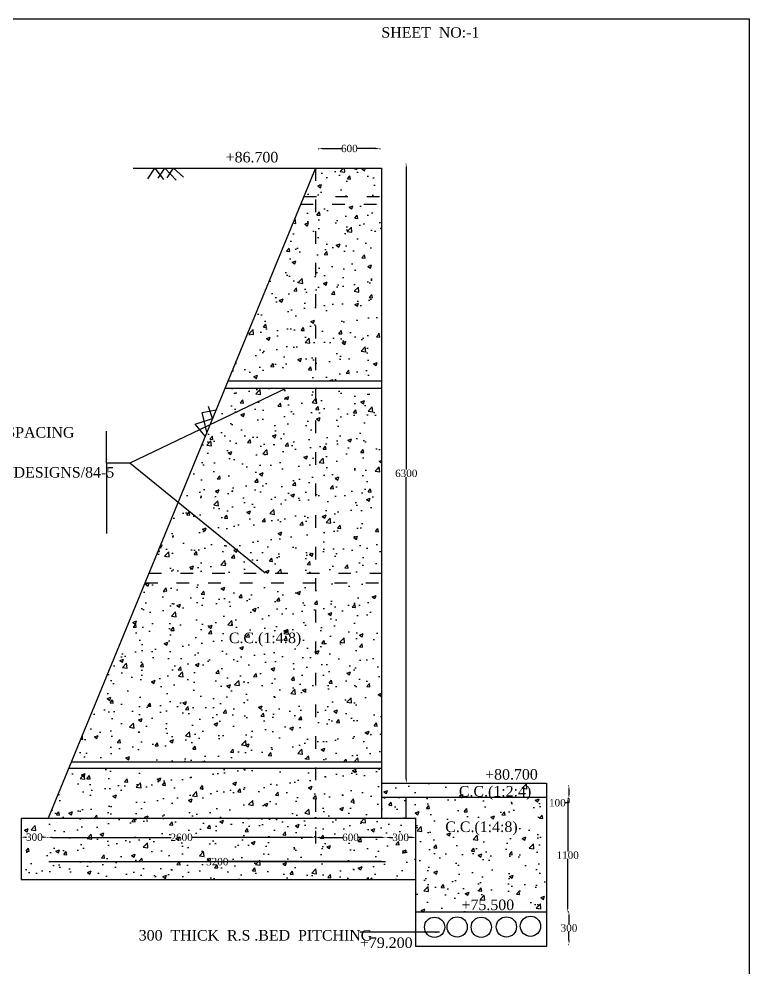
# Model space of a CAD drawing. Header units: millimetres. Extents: x 622 to 28982, y 1977 to 20039.
# Drawn here: x 22043 to 28982, y 11016 to 20039 of the extents above; entities that cross this region are included whole.
import ezdxf

# ---------------------------------------------------------------- set-up
doc = ezdxf.new("R2010")
doc.units = ezdxf.units.MM
doc.header["$MEASUREMENT"] = 0
doc.linetypes.add('ACAD_ISO03W100', pattern=[30, 12, -18])
for name, color, linetype in [('DIM', 5, 'Continuous'), ('DWG.LINE', 10, 'Continuous'), ('HATCH', 2, 'Continuous'), ('TEXT', 7, 'Continuous')]:
    doc.layers.add(name, color=color, linetype=linetype)
doc.layers.add('DO LINE', color=3, linetype='Continuous', plot=False)
doc.layers.add('TITLE', color=7, linetype='Continuous', lineweight=30)
doc.styles.get("Standard").update_dxf_attribs({"font": 'TIMES.TTF', "height": 70})
doc.dimstyles.get("Standard").update_dxf_attribs({"dimtxt": 70, "dimasz": 40, "dimexe": 0.18, "dimexo": 0.0625, "dimgap": 0.09, "dimtad": 0, "dimtih": 1, "dimtoh": 1, "dimdec": 0, "dimzin": 0, "dimdsep": 46, "dimtxsty": 'Standard', "dimcen": 300, "dimclre": 256, "dimclrt": 4, "dimadec": 0, "dimazin": 0, "dimtfac": 1, "dimtdec": 0, "dimtofl": 0, "dimtmove": 0, "dimatfit": 3, "dimfxl": 5, "dimfxlon": 1, "dimtolj": 1, "dimtzin": 0, "dimarcsym": 0})
pattern_1 = [(50, (0, 0), (358.6300913003767, -31.37606749129755), [37.5, -412.5]), (355, (0, 0), (-69.3756668065, 376.0960668500059), [30, -330]), (100.4514, (29.88584, -2.61467), (289.2546908570108, 344.7197710304768), [31.870095, -350.571056]), (46.18420000000001, (0, 100), (533.6205243128222, -82.75950716450905), [56.25, -618.75]), (96.6356, (44.4683725, 93.1033465), (467.3313527743517, 487.0589354502209), [47.805144, -525.8565]), (351.1842, (0, 100), (467.3309725668136, 487.0593004626623), [45, -495]), (21, (50, 75), (298.4535260592309, -201.3094453326694), [37.5, -412.5]), (326.0000000000001, (50, 75), (121.6576659607909, 362.5750225234265), [30, -330]), (71.4514, (74.8711165, 58.224197), (420.111314290745, 161.2652483549762), [31.870095, -350.571056]), (37.50000000000001, (0, 0), (6.079927658645334, 166.4469269156558), [0, -326, 0, -335, 0, -331.25]), (7.499999999999999, (0, 0), (131.5347687210743, 197.2058559411801), [0, -191, 0, -318.5, 0, -126.25]), (327.5, (-111.5, 0), (266.9112180862045, -11.2774358671899), [0, -125, 0, -390, 0, -517.5]), (317.5, (-161.5, 0), (291.5930846711931, 50.05249116615882), [0, -162.5, 0, -259, 0, -367.5])]

# ---------------------------------------------------------------- blocks, each defined once
blk = doc.blocks.new('*D52')
at = {"layer": 'Defpoints', "color": 0, "ltscale": 0.2}
for p in [(22327.35614237718, 12027.63379700743), (25527.35614237719, 12027.63379700743), (25527.35614237719, 12027.63379700743)]:
    blk.add_point(p, dxfattribs=at)
at = {"layer": 'DIM', "lineweight": -2, "ltscale": 0.2}
for p, q in [((22327.35614237718, 12027.63379700743), (22327.35614237718, 12027.81379700743)), ((25527.35614237719, 12027.63379700743), (25527.35614237719, 12027.81379700743))]:
    blk.add_line(p, q, dxfattribs=at)
at = {"layer": 'DIM', "color": 0, "lineweight": -2, "ltscale": 0.2}
for p, q in [((22367.35614237718, 12027.63379700743), (23827.842926804, 12027.63379700743)), ((25487.35614237719, 12027.63379700743), (24026.86935795036, 12027.63379700743))]:
    blk.add_line(p, q, dxfattribs=at)
at = {"layer": 'DIM', "color": 0, "ltscale": 0.2}
for points in [[(22367.35614237718, 12034.3004636741), (22367.35614237718, 12020.96713034076), (22327.35614237718, 12027.63379700743)], [(25487.35614237719, 12034.3004636741), (25487.35614237719, 12020.96713034076), (25527.35614237719, 12027.63379700743)]]:
    blk.add_solid(points, dxfattribs=at)
at = {"layer": 'DIM', "color": 4, "ltscale": 0.2, "insert": (23927.35614237718, 12027.63379700743), "char_height": 70, "attachment_point": 5}
blk.add_mtext('\\A1;3200', dxfattribs=at)
blk = doc.blocks.new('*D98')
at = {"layer": 'Defpoints', "color": 0, "ltscale": 0.2}
for p in [(22062.50929112444, 12258.28490549873), (22315.78131549401, 12259.99837425572), (22315.78131549401, 12258.28490549873)]:
    blk.add_point(p, dxfattribs=at)
at = {"layer": 'DIM', "lineweight": -2, "ltscale": 0.2}
for p, q in [((22062.50929112444, 12258.34740549873), (22062.50929112444, 12260.17837425572)), ((22315.78131549401, 12258.34740549873), (22315.78131549401, 12260.17837425572))]:
    blk.add_line(p, q, dxfattribs=at)
at = {"layer": 'DIM', "color": 0, "lineweight": -2, "ltscale": 0.2}
for p, q in [((22102.50929112444, 12259.99837425572), (22115.4720300576, 12259.99837425572)), ((22275.78131549401, 12259.99837425572), (22262.81857656085, 12259.99837425572))]:
    blk.add_line(p, q, dxfattribs=at)
at = {"layer": 'DIM', "color": 0, "ltscale": 0.2}
for points in [[(22102.50929112444, 12266.66504092239), (22102.50929112444, 12253.33170758906), (22062.50929112444, 12259.99837425572)], [(22275.78131549401, 12266.66504092239), (22275.78131549401, 12253.33170758906), (22315.78131549401, 12259.99837425572)]]:
    blk.add_solid(points, dxfattribs=at)
at = {"layer": 'DIM', "color": 4, "ltscale": 0.2, "insert": (22189.14530330923, 12259.99837425572), "char_height": 70, "attachment_point": 5}
blk.add_mtext('\\A1;300', dxfattribs=at)
blk = doc.blocks.new('*D99')
at = {"layer": 'Defpoints', "color": 0, "ltscale": 0.2}
for p in [(22315.78131549401, 12258.34740549873), (24860.58197293902, 12258.34740549873), (24860.58197293902, 12258.34740549873)]:
    blk.add_point(p, dxfattribs=at)
at = {"layer": 'DIM', "lineweight": -2, "ltscale": 0.2}
for p, q in [((22315.78131549401, 12258.34740549873), (22315.78131549401, 12258.52740549873)), ((24860.58197293902, 12258.34740549873), (24860.58197293902, 12258.52740549873))]:
    blk.add_line(p, q, dxfattribs=at)
at = {"layer": 'DIM', "color": 0, "lineweight": -2, "ltscale": 0.2}
for p, q in [((22355.78131549401, 12258.34740549873), (23487.68429021507, 12258.34740549873)), ((24820.58197293902, 12258.34740549873), (23688.67899821796, 12258.34740549873))]:
    blk.add_line(p, q, dxfattribs=at)
at = {"layer": 'DIM', "color": 0, "ltscale": 0.2}
for points in [[(22355.78131549401, 12265.0140721654), (22355.78131549401, 12251.68073883206), (22315.78131549401, 12258.34740549873)], [(24820.58197293902, 12265.0140721654), (24820.58197293902, 12251.68073883206), (24860.58197293902, 12258.34740549873)]]:
    blk.add_solid(points, dxfattribs=at)
at = {"layer": 'DIM', "color": 4, "ltscale": 0.2, "insert": (23588.18164421651, 12258.34740549873), "char_height": 70, "attachment_point": 5}
blk.add_mtext('\\A1;2600', dxfattribs=at)
blk = doc.blocks.new('*D100')
at = {"layer": 'Defpoints', "color": 0, "ltscale": 0.2}
for p in [(24860.58197293902, 12258.34740549873), (25528.0323930794, 12258.34740549873), (25528.0323930794, 12258.23643551696)]:
    blk.add_point(p, dxfattribs=at)
at = {"layer": 'DIM', "lineweight": -2, "ltscale": 0.2}
for p, q in [((24860.58197293902, 12258.28490549873), (24860.58197293902, 12258.05643551696)), ((25528.0323930794, 12258.28490549873), (25528.0323930794, 12258.05643551696))]:
    blk.add_line(p, q, dxfattribs=at)
at = {"layer": 'DIM', "color": 0, "lineweight": -2, "ltscale": 0.2}
for p, q in [((24900.58197293902, 12258.23643551696), (25120.76008135095, 12258.23643551696)), ((25488.0323930794, 12258.23643551696), (25267.85428466746, 12258.23643551696))]:
    blk.add_line(p, q, dxfattribs=at)
at = {"layer": 'DIM', "color": 0, "ltscale": 0.2}
for points in [[(24900.58197293902, 12264.90310218362), (24900.58197293902, 12251.56976885029), (24860.58197293902, 12258.23643551696)], [(25488.0323930794, 12264.90310218362), (25488.0323930794, 12251.56976885029), (25528.0323930794, 12258.23643551696)]]:
    blk.add_solid(points, dxfattribs=at)
at = {"layer": 'DIM', "color": 4, "ltscale": 0.2, "insert": (25194.30718300921, 12258.23643551696), "char_height": 70, "attachment_point": 5}
blk.add_mtext('\\A1;600', dxfattribs=at)
blk = doc.blocks.new('*D101')
at = {"layer": 'Defpoints', "color": 0, "ltscale": 0.2}
for p in [(25524.65368154905, 12257.67331692857), (25815.69183314987, 12257.67331692857), (25815.69183314987, 12257.67331692857)]:
    blk.add_point(p, dxfattribs=at)
at = {"layer": 'DIM', "lineweight": -2, "ltscale": 0.2}
for p, q in [((25524.65368154905, 12257.67331692857), (25524.65368154905, 12257.85331692857)), ((25815.69183314987, 12257.67331692857), (25815.69183314987, 12257.85331692857))]:
    blk.add_line(p, q, dxfattribs=at)
at = {"layer": 'DIM', "color": 0, "lineweight": -2, "ltscale": 0.2}
for p, q in [((25564.65368154905, 12257.67331692857), (25596.49948409784, 12257.67331692857)), ((25775.69183314987, 12257.67331692857), (25743.84603060109, 12257.67331692857))]:
    blk.add_line(p, q, dxfattribs=at)
at = {"layer": 'DIM', "color": 0, "ltscale": 0.2}
for points in [[(25564.65368154905, 12264.33998359523), (25564.65368154905, 12251.0066502619), (25524.65368154905, 12257.67331692857)], [(25775.69183314987, 12264.33998359523), (25775.69183314987, 12251.0066502619), (25815.69183314987, 12257.67331692857)]]:
    blk.add_solid(points, dxfattribs=at)
at = {"layer": 'DIM', "color": 4, "ltscale": 0.2, "insert": (25670.17275734946, 12257.67331692857), "char_height": 70, "attachment_point": 5}
blk.add_mtext('\\A1;300', dxfattribs=at)
blk = doc.blocks.new('*D102')
at = {"layer": 'Defpoints', "color": 0, "ltscale": 0.2}
for p in [(25695.30439202345, 18662.77332092638), (25695.30439202345, 12775.18918303937), (25724.02692101241, 12775.18918303937)]:
    blk.add_point(p, dxfattribs=at)
at = {"layer": 'DIM', "lineweight": -2, "ltscale": 0.2}
for p, q in [((25719.02692101241, 18662.77332092638), (25724.20692101241, 18662.77332092638)), ((25719.02692101241, 12775.18918303937), (25724.20692101241, 12775.18918303937))]:
    blk.add_line(p, q, dxfattribs=at)
at = {"layer": 'DIM', "color": 0, "lineweight": -2, "ltscale": 0.2}
for p, q in [((25724.02692101241, 18622.77332092638), (25724.02692101241, 15754.67687563104)), ((25724.02692101241, 12815.18918303937), (25724.02692101241, 15683.28562833472))]:
    blk.add_line(p, q, dxfattribs=at)
at = {"layer": 'DIM', "color": 0, "ltscale": 0.2}
for points in [[(25717.36025434574, 18622.77332092638), (25730.69358767908, 18622.77332092638), (25724.02692101241, 18662.77332092638)], [(25717.36025434574, 12815.18918303937), (25730.69358767908, 12815.18918303937), (25724.02692101241, 12775.18918303937)]]:
    blk.add_solid(points, dxfattribs=at)
at = {"layer": 'DIM', "color": 4, "ltscale": 0.2, "insert": (25724.02692101241, 15718.98125198288), "char_height": 70, "attachment_point": 5}
blk.add_mtext('\\A1;6300', dxfattribs=at)
blk = doc.blocks.new('*D103')
at = {"layer": 'Defpoints', "color": 0, "ltscale": 0.2}
for p in [(27264.22555287127, 12751.02626968185), (27264.22555287127, 12627.31307249557), (27270.12248088504, 12627.31307249557)]:
    blk.add_point(p, dxfattribs=at)
at = {"layer": 'DIM', "lineweight": -2, "ltscale": 0.2}
for p, q in [((27265.12248088504, 12751.02626968185), (27270.30248088504, 12751.02626968185)), ((27265.12248088504, 12627.31307249557), (27270.30248088504, 12627.31307249557))]:
    blk.add_line(p, q, dxfattribs=at)
at = {"layer": 'DIM', "color": 0, "lineweight": -2, "ltscale": 0.2}
for p, q in [((27270.12248088504, 12711.02626968185), (27270.12248088504, 12667.31307249557)), ((27270.12248088504, 12587.31307249557), (27230.12248088504, 12587.31307249557)), ((27270.12248088504, 12627.31307249557), (27270.12248088504, 12587.31307249557))]:
    blk.add_line(p, q, dxfattribs=at)
at = {"layer": 'DIM', "color": 0, "ltscale": 0.2}
for points in [[(27263.45581421837, 12711.02626968185), (27276.78914755171, 12711.02626968185), (27270.12248088504, 12751.02626968185)], [(27263.45581421837, 12667.31307249557), (27276.78914755171, 12667.31307249557), (27270.12248088504, 12627.31307249557)]]:
    blk.add_solid(points, dxfattribs=at)
at = {"layer": 'DIM', "color": 4, "ltscale": 0.2, "insert": (27160.41099566514, 12587.31307249557), "char_height": 70, "attachment_point": 5}
blk.add_mtext('\\A1;100', dxfattribs=at)
blk = doc.blocks.new('*D104')
at = {"layer": 'Defpoints', "color": 0, "ltscale": 0.2}
for p in [(27270.12248088504, 12627.31307249557), (27258.4806649831, 11551.51021932169), (27270.12248088504, 11551.51021932169)]:
    blk.add_point(p, dxfattribs=at)
at = {"layer": 'DIM', "lineweight": -2, "ltscale": 0.2}
for p, q in [((27263.4806649831, 12627.31307249557), (27258.3006649831, 12627.31307249557)), ((27263.4806649831, 11551.51021932169), (27258.3006649831, 11551.51021932169))]:
    blk.add_line(p, q, dxfattribs=at)
at = {"layer": 'DIM', "color": 0, "lineweight": -2, "ltscale": 0.2}
for p, q in [((27258.4806649831, 12587.31307249557), (27258.4806649831, 12125.10726955679)), ((27258.4806649831, 11591.51021932169), (27258.4806649831, 12053.71602226047))]:
    blk.add_line(p, q, dxfattribs=at)
at = {"layer": 'DIM', "color": 0, "ltscale": 0.2}
for points in [[(27251.81399831643, 12587.31307249557), (27265.14733164977, 12587.31307249557), (27258.4806649831, 12627.31307249557)], [(27251.81399831643, 11591.51021932169), (27265.14733164977, 11591.51021932169), (27258.4806649831, 11551.51021932169)]]:
    blk.add_solid(points, dxfattribs=at)
at = {"layer": 'DIM', "color": 4, "ltscale": 0.2, "insert": (27258.4806649831, 12089.41164590863), "char_height": 70, "attachment_point": 5}
blk.add_mtext('\\A1;1100', dxfattribs=at)
blk = doc.blocks.new('*D105')
at = {"layer": 'Defpoints', "color": 0, "ltscale": 0.2}
for p in [(27260.8906649831, 11551.51021932169), (27260.8906649831, 11241.38915841057), (27270.69275075939, 11241.38915841057)]:
    blk.add_point(p, dxfattribs=at)
at = {"layer": 'DIM', "lineweight": -2, "ltscale": 0.2}
for p, q in [((27265.69275075939, 11551.51021932169), (27270.87275075939, 11551.51021932169)), ((27265.69275075939, 11241.38915841057), (27270.87275075939, 11241.38915841057))]:
    blk.add_line(p, q, dxfattribs=at)
at = {"layer": 'DIM', "color": 0, "lineweight": -2, "ltscale": 0.2}
for p, q in [((27270.69275075939, 11511.51021932169), (27270.69275075939, 11432.14531251429)), ((27270.69275075939, 11281.38915841057), (27270.69275075939, 11360.75406521797))]:
    blk.add_line(p, q, dxfattribs=at)
at = {"layer": 'DIM', "color": 0, "ltscale": 0.2}
for points in [[(27264.02608409273, 11511.51021932169), (27277.35941742606, 11511.51021932169), (27270.69275075939, 11551.51021932169)], [(27264.02608409273, 11281.38915841057), (27277.35941742606, 11281.38915841057), (27270.69275075939, 11241.38915841057)]]:
    blk.add_solid(points, dxfattribs=at)
at = {"layer": 'DIM', "color": 4, "ltscale": 0.2, "insert": (27270.69275075939, 11396.44968886613), "char_height": 70, "attachment_point": 5}
blk.add_mtext('\\A1;300', dxfattribs=at)
blk = doc.blocks.new('*D106')
at = {"layer": 'Defpoints', "color": 0, "ltscale": 0.2}
for p in [(24891.67776072666, 18780.45482887588), (25474.4759006181, 18807.40453089423), (25474.4759006181, 18780.45482887588)]:
    blk.add_point(p, dxfattribs=at)
at = {"layer": 'DIM', "lineweight": -2, "ltscale": 0.2}
for p, q in [((24891.67776072666, 18802.40453089423), (24891.67776072666, 18807.58453089423)), ((25474.4759006181, 18802.40453089423), (25474.4759006181, 18807.58453089423))]:
    blk.add_line(p, q, dxfattribs=at)
at = {"layer": 'DIM', "color": 0, "lineweight": -2, "ltscale": 0.2}
for p, q in [((24931.67776072666, 18807.40453089423), (25109.52972901412, 18807.40453089423)), ((25434.4759006181, 18807.40453089423), (25256.62393233063, 18807.40453089423))]:
    blk.add_line(p, q, dxfattribs=at)
at = {"layer": 'DIM', "color": 0, "ltscale": 0.2}
for points in [[(24931.67776072666, 18814.0711975609), (24931.67776072666, 18800.73786422756), (24891.67776072666, 18807.40453089423)], [(25434.4759006181, 18814.0711975609), (25434.4759006181, 18800.73786422756), (25474.4759006181, 18807.40453089423)]]:
    blk.add_solid(points, dxfattribs=at)
at = {"layer": 'DIM', "color": 4, "ltscale": 0.2, "insert": (25183.07683067238, 18807.40453089423), "char_height": 70, "attachment_point": 5}
blk.add_mtext('\\A1;600', dxfattribs=at)

msp = doc.modelspace()

# ---------------------------------------------------------------- hatches: boundary and pattern name
at = {"layer": 'HATCH', "ltscale": 0.2}
h = msp.add_hatch(dxfattribs=at)
h.set_pattern_fill('AR-CONC', color=256, scale=50, style=0)
h.set_pattern_definition(pattern_1)
h.paths.add_polyline_path([(24860.58197293902, 18621.59101267409), (24749.81751078243, 18351.954450318), (24860.58197293902, 18351.954450318)])
h = msp.add_hatch(dxfattribs=at)
h.set_pattern_fill('AR-CONC', color=256, scale=50, style=0)
h.set_pattern_definition(pattern_1)
h.paths.add_polyline_path([(25488.26140268921, 18621.59101267407), (24860.58197293902, 18621.59101267407), (24860.58197293902, 18351.95445031799), (25488.26140268922, 18351.954450318)])
h = msp.add_hatch(dxfattribs=at)
h.set_pattern_fill('AR-CONC', color=256, scale=50, style=0)
h.set_pattern_definition(pattern_1)
h.paths.add_polyline_path([(24860.58197293902, 18279.13999891058), (24719.90593841668, 18279.13999891058), (24029.46878032219, 16598.39241790103), (24860.58197293902, 16598.39241790103)])
h = msp.add_hatch(dxfattribs=at)
h.set_pattern_fill('AR-CONC', color=256, scale=50, style=0)
h.set_pattern_definition(pattern_1)
h.paths.add_polyline_path([(25488.26140268921, 18279.13999891058), (24860.58197293902, 18279.13999891058), (24860.58197293902, 16598.39241790103), (25488.26140268921, 16598.39241790102)])
h = msp.add_hatch(dxfattribs=at)
h.set_pattern_fill('AR-CONC', color=256, scale=50, style=0)
h.set_pattern_definition(pattern_1)
h.paths.add_polyline_path([(24860.58197293902, 16528.29533425189), (24000.67348008064, 16528.29533425189), (23278.4815956476, 14770.24646831954), (24860.58197293902, 14770.24646831954)])
h = msp.add_hatch(dxfattribs=at)
h.set_pattern_fill('AR-CONC', color=256, scale=50, style=0)
h.set_pattern_definition(pattern_1)
h.paths.add_polyline_path([(25488.26140268921, 16528.29533425189), (24860.58197293902, 16528.29533425189), (24860.58197293902, 14770.24646831954), (25488.26140268921, 14770.24646831954)])
h = msp.add_hatch(dxfattribs=at)
h.set_pattern_fill('AR-CONC', color=256, scale=50, style=0)
h.set_pattern_definition(pattern_1)
h.paths.add_polyline_path([(24860.58197293902, 14679.2477266466), (23241.10006774851, 14679.2477266466), (22541.41331091512, 12975.983627626), (24860.58197293902, 12975.983627626)])
h.paths.add_polyline_path([(24004.27351408918, 14040.13148742859), (24743.99954148644, 14040.13148742859), (24743.99954148644, 14241.28505628223), (24004.27351408918, 14241.28505628223)], flags=24)
h = msp.add_hatch(dxfattribs=at)
h.set_pattern_fill('AR-CONC', color=256, scale=50, style=0)
h.set_pattern_definition(pattern_1)
h.paths.add_polyline_path([(25488.26140268922, 14679.2477266466), (24860.58197293902, 14679.2477266466), (24860.58197293902, 12975.983627626), (25488.26140268921, 12975.983627626)])
h = msp.add_hatch(dxfattribs=at)
h.set_pattern_fill('AR-CONC', color=256, scale=50, style=0)
h.set_pattern_definition(pattern_1)
h.paths.add_polyline_path([(24860.58197293903, 12916.48465666322), (22516.97162741354, 12916.48465666321), (22321.10233217058, 12439.67537675393), (24860.58197293902, 12439.67537675393)])
h = msp.add_hatch(dxfattribs=at)
h.set_pattern_fill('AR-CONC', color=256, scale=50, style=0)
h.set_pattern_definition(pattern_1)
h.paths.add_polyline_path([(25488.26140268922, 12916.48465666321), (24860.58197293902, 12916.48465666321), (24860.58197293903, 12439.67537675393), (25488.26140268921, 12439.67537675393)])
h = msp.add_hatch(dxfattribs=at)
h.set_pattern_fill('AR-CONC', color=256, scale=50, style=0)
h.set_pattern_definition(pattern_1)
h.paths.add_polyline_path([(27055.93806336739, 12775.18918303937), (25488.26140268922, 12775.18918303937), (25488.26140268922, 12640.21212678761), (27055.93806336739, 12640.21212678761)])
h.paths.add_polyline_path([(26190.72595278041, 12581.58111636643), (26930.45198017767, 12581.58111636643), (26930.45198017767, 12782.73468522008), (26190.72595278041, 12782.73468522008)], flags=9)
h = msp.add_hatch(dxfattribs=at)
h.set_pattern_fill('AR-CONC', color=256, scale=50, style=0)
h.set_pattern_definition(pattern_1)
h.paths.add_polyline_path([(27055.93806336739, 12775.18918303937), (25488.26140268922, 12775.18918303937), (25488.26140268922, 12640.21212678761), (27055.93806336739, 12640.21212678761)])
h = msp.add_hatch(dxfattribs=at)
h.set_pattern_fill('AR-CONC', color=256, scale=50, style=0)
h.set_pattern_definition(pattern_1)
h.paths.add_polyline_path([(27055.93806336739, 12640.21212678761), (25721.03754149529, 12640.21212678761), (25721.03754149529, 12439.67537675393), (25815.69183314987, 12439.67537675393), (25815.69183314987, 11545.21701831404), (27055.93806336738, 11545.21701831404)])
h.paths.add_polyline_path([(26223.64559663907, 11539.4480849045), (26763.8763104098, 11539.4480849045), (26763.8763104098, 11692.15176190522), (26223.64559663907, 11692.15176190522)], flags=9)
h.paths.add_polyline_path([(26190.72595278041, 12581.58111636643), (26930.45198017767, 12581.58111636643), (26930.45198017767, 12782.73468522008), (26190.72595278041, 12782.73468522008)], flags=9)
h.paths.add_polyline_path([(26061.48003875753, 12244.17766143004), (26801.20606615479, 12244.17766143004), (26801.20606615479, 12445.33123028368), (26061.48003875753, 12445.33123028368)], flags=24)
h = msp.add_hatch(dxfattribs=at)
h.set_pattern_fill('AR-CONC', color=256, scale=50, style=0)
h.set_pattern_definition(pattern_1)
h.paths.add_polyline_path([(25721.03754149529, 12640.21212678761), (25488.26140268922, 12640.2121267876), (25488.26140268922, 12439.67537675393), (25721.03754149529, 12439.67537675393)])
h = msp.add_hatch(dxfattribs=at)
h.set_pattern_fill('AR-CONC', color=256, scale=50, style=0)
h.set_pattern_definition(pattern_1)
h.paths.add_polyline_path([(22062.50929112444, 12439.67537675393), (22062.50929112444, 11857.40278412055), (25815.69183314987, 11857.40278412055), (25815.69183314987, 12439.67537675393)])
h.paths.add_polyline_path([(23810.432926804, 12080.73942065559), (24044.27935795036, 12080.73942065559), (24044.27935795036, 11974.52817335927), (23810.432926804, 11974.52817335927)], flags=24)
h.paths.add_polyline_path([(22098.0620300576, 12313.10399790389), (22280.22857656085, 12313.10399790389), (22280.22857656085, 12206.89275060756), (22098.0620300576, 12206.89275060756)], flags=24)
h.paths.add_polyline_path([(23470.27429021507, 12311.45302914689), (23706.08899821795, 12311.45302914689), (23706.08899821795, 12205.24178185057), (23470.27429021507, 12205.24178185057)], flags=24)
h.paths.add_polyline_path([(25103.35008135095, 12311.34205916512), (25285.26428466746, 12311.34205916512), (25285.26428466746, 12205.13081186879), (25103.35008135095, 12205.13081186879)], flags=24)
h.paths.add_polyline_path([(25579.08948409784, 12310.77894057673), (25761.25603060109, 12310.77894057673), (25761.25603060109, 12204.5676932804), (25579.08948409784, 12204.5676932804)], flags=24)

# ---------------------------------------------------------------- linework, layer by layer
at = {"layer": 'DIM', "ltscale": 0.2}
msp.add_lwpolyline([(22327.35614237718, 12027.63379700743), (25527.35614237719, 12027.63379700743)], dxfattribs=at)
at = {"layer": 'DO LINE', "linetype": 'ACAD_ISO03W100', "ltscale": 10}
for points in [[(24860.58197293902, 18621.59101267408), (24860.58197293902, 12126.95525459066)], [(24749.81751078244, 18351.95445031799), (25488.26140268921, 18351.95445031799)], [(24719.90593841668, 18279.13999891058), (25488.26140268921, 18279.13999891058)], [(23278.48159564761, 14770.24646831954), (25488.26140268921, 14770.24646831954)], [(23241.10006774852, 14679.2477266466), (25488.26140268921, 14679.2477266466)]]:
    msp.add_lwpolyline(points, dxfattribs=at)
at = {"layer": 'DWG.LINE', "ltscale": 0.2}
for points in [[(24860.58197293902, 18621.59101267408), (22321.10233217058, 12439.67537675393)], [(23127.13954538861, 18621.59101267408), (25488.26140268921, 18621.59101267408), (25488.26140268921, 12439.67537675393)], [(24000.67348008065, 16528.29533425189), (25488.26140268921, 16528.29533425189)], [(24029.46878032219, 16598.39241790103), (25488.26140268921, 16598.39241790103)], [(22516.97162741354, 12916.48465666322), (25488.26140268921, 12916.48465666322)], [(22541.41331091513, 12975.983627626), (25488.26140268921, 12975.983627626)], [(25488.26140268921, 12775.18918303937), (27055.93806336739, 12775.18918303937), (27055.93806336739, 11221.01302120196), (25815.69183314987, 11221.01302120196), (25815.69183314987, 12439.67537675393)], [(25488.26140268921, 12640.21212678761), (27055.93806336739, 12640.21212678761)], [(25721.03754149529, 12640.21212678761), (25721.03754149529, 12439.67537675393)], [(22062.50929112444, 12439.67537675393), (25817.66512305195, 12439.67537675393)], [(22062.50929112444, 12439.67537675393), (22062.50929112444, 11857.40278412055), (25815.69183314987, 11857.40278412055)], [(25815.69183314987, 11548.92854584481), (27055.93806336739, 11548.92854584481)]]:
    msp.add_lwpolyline(points, dxfattribs=at)
at = {"layer": 'HATCH', "ltscale": 0.2}
for points in [[(23267.38175404655, 18518.42232804355), (23335.12602122765, 18621.59101267408), (23414.77972115026, 18514.10689380829)], [(23367.13634895872, 18526.00572681143), (23428.17934402701, 18621.59101267408), (23535.3768307218, 18506.67014179132)], [(23449.76770927524, 18529.72410281991), (23510.06636479717, 18621.59101267408), (23606.84178827294, 18536.41719948584)], [(23813.47996390813, 16072.60570949884), (23717.5, 16186.5), (23882.27451452434, 16240.07391884892), (23844.90961134872, 16354.99520729105)], [(23829.18137014241, 16110.82801581207), (23783.5, 16296.5), (23916.73633402638, 16323.96514498904)]]:
    msp.add_lwpolyline(points, dxfattribs=at)
for centre in [(25993.33195104007, 11403.63511182174), (26207.99226349651, 11406.53301042491), (26437.15667017713, 11403.63511182174), (26675.60733978105, 11406.8541444774), (26904.39116521844, 11413.29225941536)]:
    msp.add_circle(centre, 96.33745108350756, dxfattribs=at)
at = {"layer": 'TITLE', "ltscale": 0.2}
msp.add_lwpolyline([(621.5429124834045, 20039.13310552213), (28982.08523871227, 20039.13310552213), (28982.08523871227, 1977.35729645734), (621.5429124834045, 1977.35729645734)], close=True, dxfattribs=at)

# ---------------------------------------------------------------- texts
at = {"layer": 'TEXT', "linetype": 'Continuous', "ltscale": 0.2}
for s, p in [('SHEET  NO:-1', (25487.64373001589, 19861.61185471111)), ('+86.700', (24007.11802130108, 18675.51551443598)), ('WEEP  HOLES  AT  1800  SPACING', (20219.41528717187, 16059.25711206475)), ('DRAWING  NO:-OSD/TGP/DESIGNS/84-5', (20204.07897581937, 15679.29998377295)), ('C.C.(1:4:8)', (24037.79910889812, 14105.23602960595)), ('+80.700', (26473.88221934134, 12807.34315417173)), ('C.C.(1:2:4)', (26224.25154758935, 12646.6856585438)), ('C.C.(1:4:8)', (26095.00563356647, 12309.2822036074)), ('+75.500', (26249.09620947253, 11566.91744323183)), ('300  THICK  R.S .BED  PITCHING', (23180.8079175064, 11277.4034078362)), ('+79.200', (25283.5705257739, 11206.90532719776))]:
    msp.add_text(s, height=100, dxfattribs=at).set_placement(p)

# ---------------------------------------------------------------- dimensions: what is measured, and where the dimension line sits
at = {"layer": 'DIM', "ltscale": 0.2}
for p1, p2, distance, text, picture, middle in [((24891.67776072666, 18780.45482887588), (25474.4759006181, 18780.45482887588), 26.949702018348034, '600', '*D106', (25183.07683067238, 18807.40453089423)), ((25695.30439202345, 18662.77332092638), (25695.30439202345, 12775.18918303937), 28.72252898896113, '6300', '*D102', (25724.02692101241, 15718.98125198288)), ((27264.22555287127, 12751.02626968185), (27264.22555287127, 12627.31307249557), 5.896928013768047, '100', '*D103', (27160.41099566514, 12587.31307249557)), ((27270.12248088504, 12627.31307249557), (27270.12248088504, 11551.51021932169), -11.641815901937662, '1100', '*D104', (27258.4806649831, 12089.41164590863)), ((22062.50929112444, 12258.28490549873), (22315.78131549401, 12258.28490549873), 1.713468756990551, '300', '*D98', (22189.14530330923, 12259.99837425572)), ((22315.78131549401, 12258.34740549873), (24860.58197293902, 12258.34740549873), 0, '2600', '*D99', (23588.18164421651, 12258.34740549873)), ((24860.58197293902, 12258.34740549873), (25528.0323930794, 12258.34740549873), -0.11096998176981288, '600', '*D100', (25194.30718300921, 12258.23643551696)), ((25524.65368154905, 12257.67331692857), (25815.69183314987, 12257.67331692857), 0, '300', '*D101', (25670.17275734946, 12257.67331692857)), ((27260.8906649831, 11551.51021932169), (27260.8906649831, 11241.38915841057), 9.80208577628946, '300', '*D105', (27270.69275075939, 11396.44968886613))]:
    dim = msp.add_aligned_dim(p1=p1, p2=p2, distance=distance, text=text, dimstyle='Standard', dxfattribs=at)
    dim.commit()
    dim.dimension.update_dxf_attribs({"geometry": picture, "text_midpoint": middle})
dim = msp.add_aligned_dim(p1=(22327.35614237718, 12027.63379700743), p2=(25527.35614237719, 12027.63379700743), distance=0, dimstyle='Standard', dxfattribs=at)
dim.commit()
dim.dimension.update_dxf_attribs({"geometry": '*D52', "text_midpoint": (23927.35614237718, 12027.63379700743)})

# ---------------------------------------------------------------- leaders
for points in [[(24584.48092570683, 16528.29533425189), (23095.86895125758, 15817.38923637873), (22874.35938377117, 15817.38923637873)], [(22874.35938377117, 15817.38923637873), (22875.32034104687, 15845.39680751385), (22875.32034104687, 16121.5486463924)], [(22874.35938377117, 15817.38923637873), (22874.35938377117, 15768.33165411362), (22874.35938377117, 15148.58011438847)], [(24383.37149916841, 14770.24646831954), (23095.86895125758, 15817.38923637873)], [(26038.75969252069, 11355.82796183508), (25281.54414539377, 11355.82796183508)]]:
    msp.add_leader(points, dimstyle='Standard', override={"dimgap": 0.09, "dimtad": 0}, dxfattribs=at)

doc.saveas('drawing.dxf')
